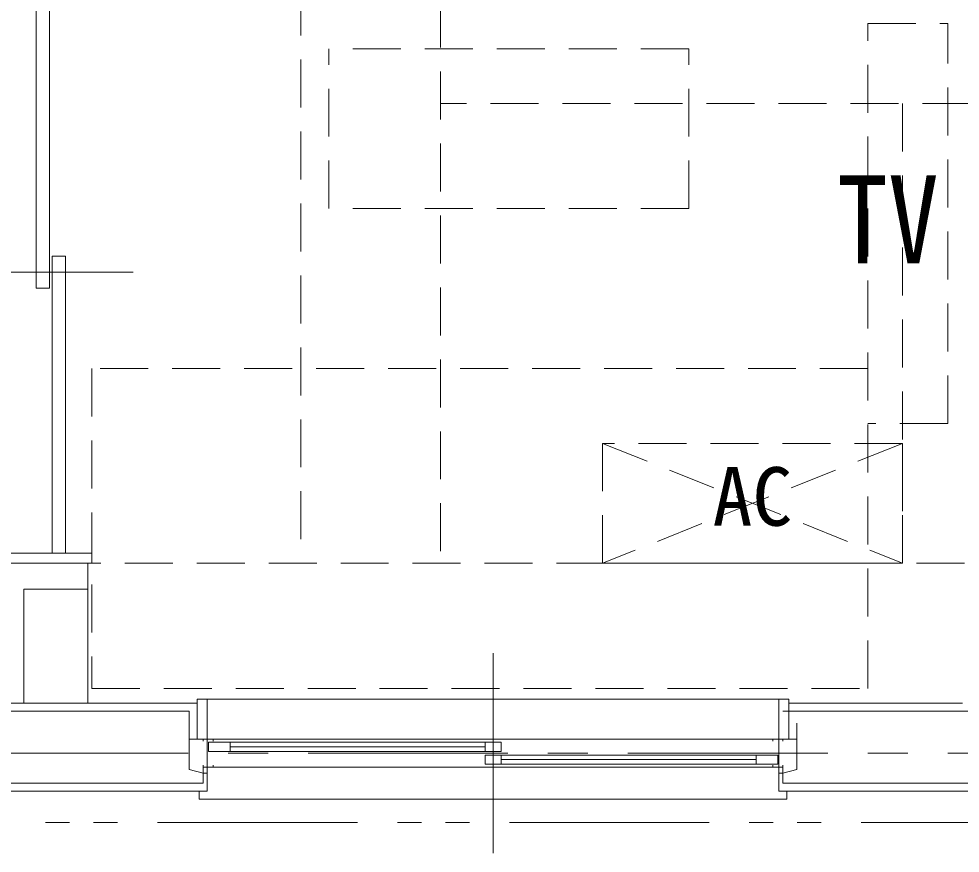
# Model space of a CAD drawing. Units: millimetres at full size; details may follow other scales. Extents: x -443943 to 462275, y -43546 to 79452.
# Drawn here: x -7679 to -5325, y -15468 to -13381 of the extents above; entities that cross this region are included whole.
import ezdxf
from ezdxf.enums import TextEntityAlignment as Align

# ---------------------------------------------------------------- set-up
doc = ezdxf.new("R2010")
doc.units = ezdxf.units.MM
doc.header["$LTSCALE"] = 100
for name, pattern in [('CHAIN1', [8, 5, -1, 1, -1]), ('DASHED1', [1.8, 1.2, -0.6]), ('DOUBLE_CHAIN1', [8.8, 5, -1, 0.6, -0.6, 0.6, -1])]:
    doc.linetypes.add(name, pattern=pattern)
for name, color, linetype, lineweight in [('4-0_仕上', 7, 'Continuous', 15), ('4-1_通り芯', 4, 'Continuous', 9), ('4-2_躯体', 3, 'Continuous', 20), ('4-3_建具', 4, 'Continuous', 9), ('4-5_文字', 7, 'Continuous', 15), ('4-A_目地･ﾊｯﾁ', 4, 'Continuous', 9), ('4-B_E-PANL', 1, 'Continuous', 18)]:
    doc.layers.add(name, color=color, linetype=linetype, lineweight=lineweight)
doc.styles.add('ＭＳ ゴシック', font='')
doc.styles.get('ＭＳ ゴシック').set_extended_font_data('MS Gothic')

msp = doc.modelspace()

# ---------------------------------------------------------------- linework, layer by layer
at = {"layer": '4-0_仕上', "linetype": 'DASHED1'}
for p, q in [((-6624.2, -8113.1), (-6624.2, -14743.1)), ((-6974.2, -11863.1), (-6974.2, -14743.1)), ((-5119.2, -13593.1), (-6624.2, -13593.1)), ((-5469.2, -13593.1), (-5469.2, -14743.1)), ((-3694.2, -14743.1), (-9294.2, -14743.1))]:
    msp.add_line(p, q, dxfattribs=at)
at = {"layer": '4-0_仕上', "color": 4, "linetype": 'DASHED1', "lineweight": 9}
for p, q in [((-6219.2, -14443.1), (-6219.2, -14743.1)), ((-5469.2, -14443.1), (-6219.2, -14743.1)), ((-5469.2, -14743.1), (-5469.2, -14443.1)), ((-6219.2, -14743.1), (-5469.2, -14743.1))]:
    msp.add_line(p, q, dxfattribs=at)
at = {"layer": '4-0_仕上'}
for p, q in [((-7232.9, -15093.1), (-7791.7, -15093.1)), ((-5319.2, -15093.1), (-5752.9, -15093.1)), ((-7207.9, -15313.1), (-7816.7, -15313.1)), ((-5099.2, -15313.1), (-5777.9, -15313.1))]:
    msp.add_line(p, q, dxfattribs=at)
at = {"layer": '4-0_仕上', "color": 4, "linetype": 'DASHED1', "lineweight": 9}
msp.add_lwpolyline([(-5469.2, -14443.1), (-6219.2, -14443.1), (-5469.2, -14743.1)], dxfattribs=at)
at = {"layer": '4-1_通り芯', "linetype": 'CHAIN1'}
msp.add_line((-18955.9, -15218.1), (21355.8, -15218.1), dxfattribs=at)
at = {"layer": '4-2_躯体'}
for p, q in [((-7252.9, -15113.1), (-7771.7, -15113.1)), ((-7252.9, -15113.1), (-7252.9, -15258.7)), ((-5269.2, -15113.1), (-5767.9, -15113.1)), ((-5732.9, -15258.7), (-5732.9, -15143.1)), ((-7252.9, -15258.7), (-7217.9, -15268.1)), ((-7217.9, -15293.1), (-7217.9, -15268.1)), ((-5767.9, -15268.1), (-5732.9, -15258.7)), ((-5767.9, -15268.1), (-5767.9, -15293.1)), ((-7217.9, -15293.1), (-7806.7, -15293.1)), ((-5119.2, -15293.1), (-5767.9, -15293.1))]:
    msp.add_line(p, q, dxfattribs=at)
at = {"layer": '4-3_建具', "color": 7, "lineweight": 15}
for p, q in [((-7602.7, -13272), (-7602.7, -14055.1)), ((-7562.7, -13975.1), (-7562.7, -14718.1)), ((-7602.7, -14055.1), (-7635.7, -14055.1)), ((-7741.7, -14718.1), (-7656.7, -14718.1)), ((-7741.7, -14743.1), (-7656.7, -14743.1)), ((-7656.7, -14743.1), (-7496.7, -14743.1)), ((-7506.7, -14743.1), (-7506.7, -15093.1)), ((-7666.7, -14808.1), (-7506.7, -14808.1)), ((-7666.7, -14808.1), (-7666.7, -15093.1)), ((-7232.9, -15083.1), (-5752.9, -15083.1)), ((-7232.9, -15183.1), (-7232.9, -15083.1)), ((-7207.9, -15083.1), (-7207.9, -15183.1)), ((-5777.9, -15083.1), (-5777.9, -15183.1)), ((-5752.9, -15183.1), (-5752.9, -15083.1)), ((-7207.9, -15183.1), (-7232.9, -15183.1)), ((-5777.9, -15183.1), (-5752.9, -15183.1)), ((-7217.9, -15268.1), (-7207.9, -15268.1)), ((-7207.9, -15268.1), (-7207.9, -15313.1)), ((-5777.9, -15268.1), (-5767.9, -15268.1)), ((-5777.9, -15268.1), (-5777.9, -15313.1))]:
    msp.add_line(p, q, dxfattribs=at)
at = {"layer": '4-3_建具'}
for p, q in [((-7893.2, -14015.1), (-7393.2, -14015.1)), ((-6492.9, -14968.1), (-6492.9, -15468.1)), ((-7232.9, -15183.1), (-7252.9, -15183.1)), ((-7217.9, -15188.1), (-7217.9, -15183.1)), ((-7217.9, -15183.1), (-5767.9, -15183.1)), ((-7207.9, -15183.1), (-7207.9, -15268.1)), ((-7192.9, -15183.1), (-7192.9, -15188.1)), ((-5792.9, -15183.1), (-5792.9, -15188.1)), ((-5777.9, -15183.1), (-5777.9, -15268.1)), ((-5767.9, -15183.1), (-5767.9, -15188.1)), ((-5752.9, -15183.1), (-5732.9, -15183.1)), ((-7204.9, -15190.6), (-6472.9, -15190.6)), ((-7204.9, -15213.6), (-7204.9, -15190.6)), ((-7150.4, -15190.6), (-7150.4, -15213.6)), ((-6512.9, -15202.1), (-7150.4, -15202.1)), ((-6512.9, -15190.6), (-6512.9, -15213.6)), ((-6472.9, -15190.6), (-6472.9, -15213.6)), ((-6472.9, -15213.6), (-7204.9, -15213.6)), ((-6512.9, -15222.6), (-6512.9, -15245.6)), ((-5780.9, -15222.6), (-6512.9, -15222.6)), ((-6472.9, -15222.6), (-6472.9, -15245.6)), ((-5835.4, -15222.6), (-5835.4, -15245.6)), ((-5780.9, -15245.6), (-5780.9, -15222.6)), ((-7217.9, -15268.1), (-7217.9, -15248.1)), ((-7217.9, -15253.1), (-5767.9, -15253.1)), ((-7192.9, -15248.1), (-7192.9, -15253.1)), ((-6512.9, -15245.6), (-5780.9, -15245.6)), ((-5835.4, -15234.1), (-6472.9, -15234.1)), ((-5792.9, -15248.1), (-5792.9, -15253.1)), ((-5767.9, -15248.1), (-5767.9, -15268.1)), ((-7227.9, -15313.1), (-7227.9, -15333.1)), ((-5757.9, -15313.1), (-5757.9, -15333.1)), ((-7227.9, -15333.1), (-5757.9, -15333.1))]:
    msp.add_line(p, q, dxfattribs=at)
at = {"layer": '4-3_建具', "color": 3, "lineweight": 20}
msp.add_line((-7239.9, -15293.1), (-7236.4, -15293.1), dxfattribs=at)
at = {"layer": '4-3_建具', "color": 7, "lineweight": 15}
for points in [[(-7602.7, -13272), (-7635.7, -13272), (-7635.7, -14055.1)], [(-7562.7, -13975.1), (-7595.7, -13975.1), (-7595.7, -14718.1)], [(-7656.7, -14718.1), (-7496.7, -14718.1), (-7496.7, -14743.1)]]:
    msp.add_lwpolyline(points, dxfattribs=at)
at = {"layer": '4-A_目地･ﾊｯﾁ', "linetype": 'DASHED1'}
for p, q in [((-5555.4, -15056.1), (-5555.4, -13393.1)), ((-5555.4, -13393.1), (-5355.4, -13393.1)), ((-5355.4, -14393.1), (-5355.4, -13393.1)), ((-5355.4, -14393.1), (-5555.4, -14393.1))]:
    msp.add_line(p, q, dxfattribs=at)
for points in [[(-6003.6, -13856.1), (-6003.6, -13456.1), (-6903.6, -13456.1)], [(-6003.6, -13856.1), (-6903.6, -13856.1), (-6903.6, -13456.1)], [(-5555.4, -14256.1), (-7496.7, -14256.1), (-7496.7, -15056.1), (-5555.4, -15056.1)]]:
    msp.add_lwpolyline(points, dxfattribs=at)
at = {"layer": '4-B_E-PANL', "linetype": 'DOUBLE_CHAIN1'}
msp.add_line((-17012.3, -15391.6), (5474.2, -15391.5), dxfattribs=at)

# ---------------------------------------------------------------- texts
at = {"layer": '4-5_文字', "color": 4, "style": 'ＭＳ ゴシック'}
msp.add_text('AC', height=146.6, dxfattribs=at).set_placement((-5944.2, -14693.1), align=Align.BOTTOM_LEFT)
at = {"layer": '4-A_目地･ﾊｯﾁ', "color": 7, "style": 'ＭＳ ゴシック', "width": 0.85}
msp.add_text('TV', height=219.9, dxfattribs=at).set_placement((-5632.5, -14058.6), align=Align.BOTTOM_LEFT)

doc.saveas('drawing.dxf')
